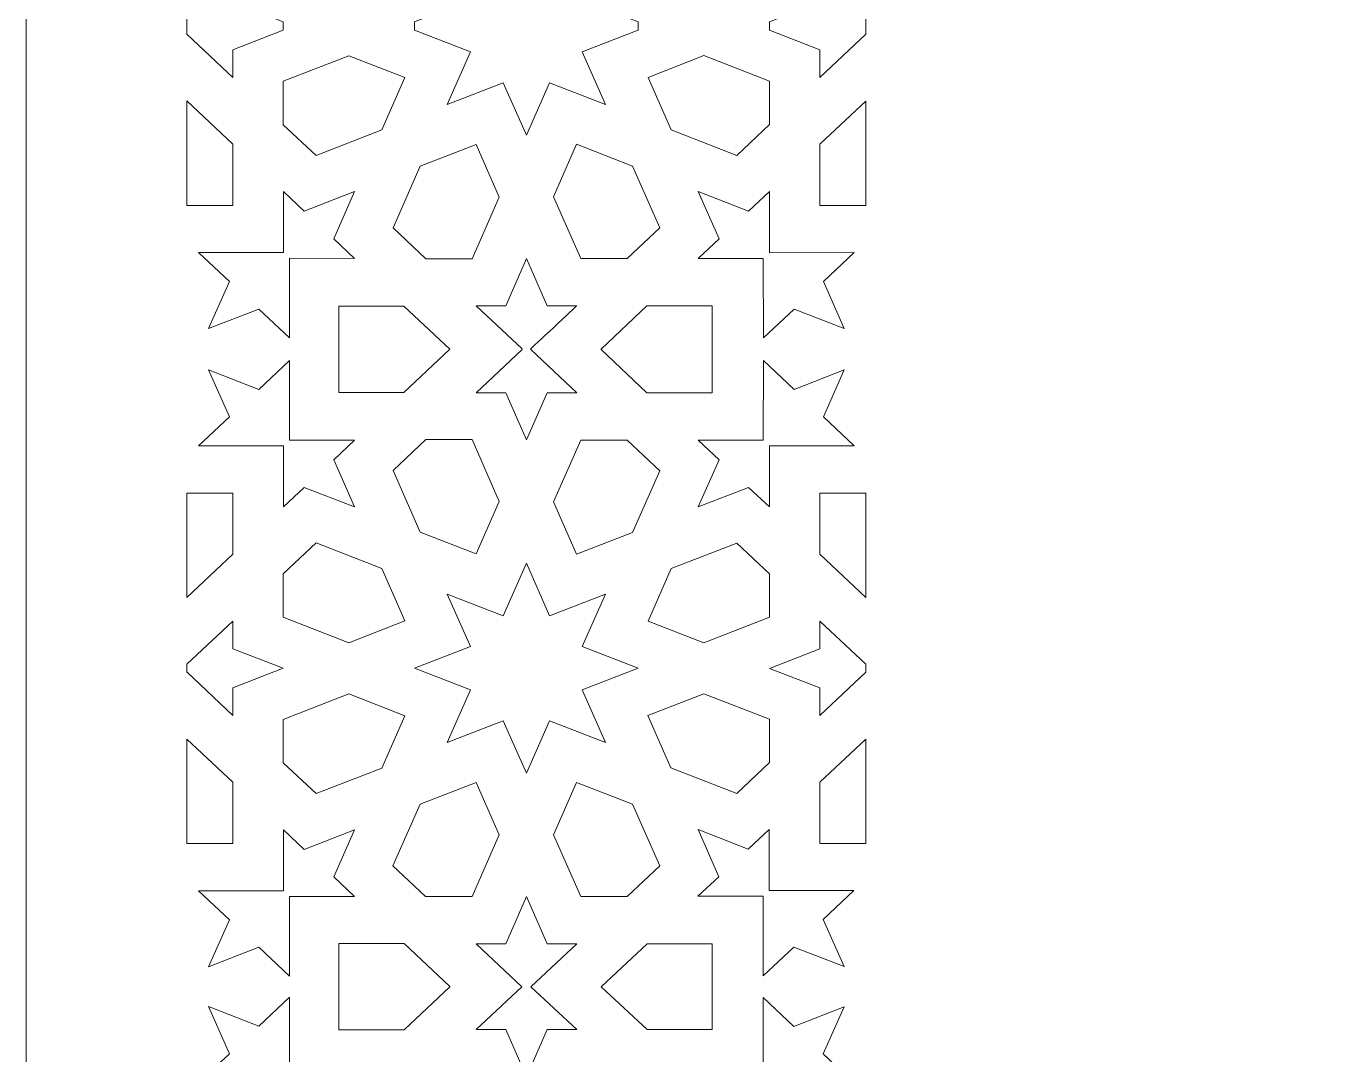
# Model space of a CAD drawing. Header units: millimetres. Extents: x -167 to 167, y -425 to 425.
# Drawn here: x -167 to -38.3, y -102 to -0.3 of the extents above; entities that cross this region are included whole.
import ezdxf

# ---------------------------------------------------------------- set-up
doc = ezdxf.new("R2010")
doc.units = ezdxf.units.MM
doc.header["$MEASUREMENT"] = 0
doc.layers.add('Layer 1', color=18, linetype='Continuous', true_color=0x000000)

msp = doc.modelspace()

# ---------------------------------------------------------------- linework, layer by layer
at = {"layer": 'Layer 1', "color": 250, "lineweight": 9, "true_color": 0x333333}
msp.add_lwpolyline([(-167.02, -424.72), (167.02, -424.72), (167.02, 424.72), (-167.02, 424.72)], close=True, dxfattribs=at)
for points, knots in [([(-106.48, -0.28), (-106.48, -0.28), (-106.47, -0.7), (-106.47, -0.7), (-106.47, -0.7), (-112, -2.85), (-112, -2.85), (-112, -2.85), (-109.71, -8.04), (-109.71, -8.04), (-109.71, -8.04), (-115.24, -5.89), (-115.24, -5.89), (-115.24, -5.89), (-117.53, -11.08), (-117.53, -11.08), (-117.53, -11.08), (-119.83, -5.89), (-119.83, -5.89), (-119.83, -5.89), (-125.36, -8.04), (-125.36, -8.04), (-125.36, -8.04), (-123.07, -2.85), (-123.07, -2.85), (-123.07, -2.85), (-128.6, -0.7), (-128.6, -0.7), (-128.6, -0.7), (-128.59, -0.28), (-128.59, -0.28), (-128.59, -0.28), (-128.6, 0.13), (-128.6, 0.13), (-128.6, 0.13), (-123.07, 2.28), (-123.07, 2.28), (-123.07, 2.28), (-125.36, 7.47), (-125.36, 7.47), (-125.36, 7.47), (-119.83, 5.32), (-119.83, 5.32), (-119.83, 5.32), (-117.53, 10.52), (-117.53, 10.52), (-117.53, 10.52), (-115.24, 5.32), (-115.24, 5.32), (-115.24, 5.32), (-109.71, 7.47), (-109.71, 7.47), (-109.71, 7.47), (-112, 2.28), (-112, 2.28), (-112, 2.28), (-106.47, 0.13), (-106.47, 0.13), (-106.47, 0.13), (-106.48, -0.28), (-106.48, -0.28)], [0, 0, 0, 0, 0.05, 0.05, 0.05, 0.1, 0.1, 0.1, 0.15, 0.15, 0.15, 0.2, 0.2, 0.2, 0.25, 0.25, 0.25, 0.3, 0.3, 0.3, 0.35, 0.35, 0.35, 0.4, 0.4, 0.4, 0.45, 0.45, 0.45, 0.5, 0.5, 0.5, 0.55, 0.55, 0.55, 0.6, 0.6, 0.6, 0.65, 0.65, 0.65, 0.7, 0.7, 0.7, 0.75, 0.75, 0.75, 0.8, 0.8, 0.8, 0.85, 0.85, 0.85, 0.9, 0.9, 0.9, 0.95, 0.95, 0.95, 1, 1, 1, 1]), ([(-151.11, 0.53), (-151.11, 0.53), (-146.56, 4.8), (-146.56, 4.8), (-146.56, 4.8), (-146.56, 2.06), (-146.56, 2.06), (-146.56, 2.06), (-141.59, 0.13), (-141.59, 0.13), (-141.59, 0.13), (-141.59, -0.7), (-141.59, -0.7), (-141.59, -0.7), (-146.56, -2.63), (-146.56, -2.63), (-146.56, -2.63), (-146.56, -5.37), (-146.56, -5.37), (-146.56, -5.37), (-151.11, -1.09), (-151.11, -1.09), (-151.11, -1.09), (-151.12, -1.1), (-151.12, -1.1), (-151.12, -1.1), (-151.12, 0.54), (-151.12, 0.54), (-151.12, 0.54), (-151.11, 0.53), (-151.11, 0.53)], [0, 0, 0, 0, 0.083333, 0.083333, 0.083333, 0.166667, 0.166667, 0.166667, 0.333333, 0.333333, 0.333333, 0.5, 0.5, 0.5, 0.583333, 0.583333, 0.583333, 0.666667, 0.666667, 0.666667, 0.75, 0.75, 0.75, 0.833333, 0.833333, 0.833333, 0.916667, 0.916667, 0.916667, 1, 1, 1, 1]), ([(-88.51, 2.06), (-88.51, 2.06), (-88.51, 4.8), (-88.51, 4.8), (-88.51, 4.8), (-83.97, 0.52), (-83.97, 0.52), (-83.97, 0.52), (-83.95, 0.54), (-83.95, 0.54), (-83.95, 0.54), (-83.95, -1.1), (-83.95, -1.1), (-83.95, -1.1), (-83.97, -1.09), (-83.97, -1.09), (-83.97, -1.09), (-88.51, -5.37), (-88.51, -5.37), (-88.51, -5.37), (-88.51, -2.63), (-88.51, -2.63), (-88.51, -2.63), (-93.48, -0.7), (-93.48, -0.7), (-93.48, -0.7), (-93.48, 0.13), (-93.48, 0.13), (-93.48, 0.13), (-88.51, 2.06), (-88.51, 2.06)], [0, 0, 0, 0, 0.1, 0.1, 0.1, 0.2, 0.2, 0.2, 0.3, 0.3, 0.3, 0.4, 0.4, 0.4, 0.5, 0.5, 0.5, 0.6, 0.6, 0.6, 0.7, 0.7, 0.7, 0.8, 0.8, 0.8, 0.9, 0.9, 0.9, 1, 1, 1, 1]), ([(-135.09, -3.22), (-135.09, -3.22), (-129.55, -5.38), (-129.55, -5.38), (-129.55, -5.38), (-131.84, -10.56), (-131.84, -10.56), (-131.84, -10.56), (-138.34, -13.09), (-138.34, -13.09), (-138.34, -13.09), (-141.59, -10.04), (-141.59, -10.04), (-141.59, -10.04), (-141.59, -5.75), (-141.59, -5.75), (-141.59, -5.75), (-135.09, -3.22), (-135.09, -3.22)], [0, 0, 0, 0, 0.166667, 0.166667, 0.166667, 0.333333, 0.333333, 0.333333, 0.5, 0.5, 0.5, 0.666667, 0.666667, 0.666667, 0.833333, 0.833333, 0.833333, 1, 1, 1, 1]), ([(-99.97, -3.21), (-99.97, -3.21), (-93.47, -5.74), (-93.47, -5.74), (-93.47, -5.74), (-93.47, -10.03), (-93.47, -10.03), (-93.47, -10.03), (-96.72, -13.08), (-96.72, -13.08), (-96.72, -13.08), (-103.22, -10.55), (-103.22, -10.55), (-103.22, -10.55), (-105.5, -5.37), (-105.5, -5.37), (-105.5, -5.37), (-99.97, -3.21), (-99.97, -3.21)], [0, 0, 0, 0, 0.166667, 0.166667, 0.166667, 0.333333, 0.333333, 0.333333, 0.5, 0.5, 0.5, 0.666667, 0.666667, 0.666667, 0.833333, 0.833333, 0.833333, 1, 1, 1, 1]), ([(-146.56, -11.97), (-146.56, -11.97), (-146.56, -18.03), (-146.56, -18.03), (-146.56, -18.03), (-151.12, -18.03), (-151.12, -18.03), (-151.12, -18.03), (-151.12, -7.69), (-151.12, -7.69), (-151.12, -7.69), (-146.56, -11.97), (-146.56, -11.97)], [0, 0, 0, 0, 0.25, 0.25, 0.25, 0.5, 0.5, 0.5, 0.75, 0.75, 0.75, 1, 1, 1, 1]), ([(-83.95, -7.7), (-83.95, -7.7), (-83.95, -18.03), (-83.95, -18.03), (-83.95, -18.03), (-88.5, -18.03), (-88.5, -18.03), (-88.5, -18.03), (-88.5, -11.97), (-88.5, -11.97), (-88.5, -11.97), (-83.95, -7.7), (-83.95, -7.7)], [0, 0, 0, 0, 0.25, 0.25, 0.25, 0.5, 0.5, 0.5, 0.75, 0.75, 0.75, 1, 1, 1, 1]), ([(-128.03, -14.15), (-128.03, -14.15), (-122.51, -12.01), (-122.51, -12.01), (-122.51, -12.01), (-120.21, -17.2), (-120.21, -17.2), (-120.21, -17.2), (-122.91, -23.31), (-122.91, -23.31), (-122.91, -23.31), (-127.47, -23.31), (-127.47, -23.31), (-127.47, -23.31), (-130.72, -20.25), (-130.72, -20.25), (-130.72, -20.25), (-128.03, -14.15), (-128.03, -14.15)], [0, 0, 0, 0, 0.166667, 0.166667, 0.166667, 0.333333, 0.333333, 0.333333, 0.5, 0.5, 0.5, 0.666667, 0.666667, 0.666667, 0.833333, 0.833333, 0.833333, 1, 1, 1, 1]), ([(-112.57, -11.98), (-112.57, -11.98), (-107.03, -14.14), (-107.03, -14.14), (-107.03, -14.14), (-104.34, -20.24), (-104.34, -20.24), (-104.34, -20.24), (-107.56, -23.27), (-107.56, -23.27), (-107.56, -23.27), (-112.16, -23.27), (-112.16, -23.27), (-112.16, -23.27), (-114.85, -17.17), (-114.85, -17.17), (-114.85, -17.17), (-112.57, -11.98), (-112.57, -11.98)], [0, 0, 0, 0, 0.166667, 0.166667, 0.166667, 0.333333, 0.333333, 0.333333, 0.5, 0.5, 0.5, 0.666667, 0.666667, 0.666667, 0.833333, 0.833333, 0.833333, 1, 1, 1, 1]), ([(-141.55, -22.69), (-141.55, -22.69), (-141.56, -16.65), (-141.56, -16.65), (-141.56, -16.65), (-139.5, -18.59), (-139.5, -18.59), (-139.5, -18.59), (-134.53, -16.66), (-134.53, -16.66), (-134.53, -16.66), (-136.59, -21.32), (-136.59, -21.32), (-136.59, -21.32), (-134.53, -23.26), (-134.53, -23.26), (-134.53, -23.26), (-140.96, -23.25), (-140.96, -23.25), (-140.96, -23.25), (-140.97, -31.13), (-140.97, -31.13), (-140.97, -31.13), (-144, -28.28), (-144, -28.28), (-144, -28.28), (-148.97, -30.21), (-148.97, -30.21), (-148.97, -30.21), (-146.91, -25.55), (-146.91, -25.55), (-146.91, -25.55), (-149.96, -22.69), (-149.96, -22.69), (-149.96, -22.69), (-141.55, -22.69), (-141.55, -22.69)], [0, 0, 0, 0, 0.083333, 0.083333, 0.083333, 0.166667, 0.166667, 0.166667, 0.25, 0.25, 0.25, 0.333333, 0.333333, 0.333333, 0.416667, 0.416667, 0.416667, 0.5, 0.5, 0.5, 0.583333, 0.583333, 0.583333, 0.666667, 0.666667, 0.666667, 0.75, 0.75, 0.75, 0.833333, 0.833333, 0.833333, 0.916667, 0.916667, 0.916667, 1, 1, 1, 1]), ([(-98.47, -21.33), (-98.47, -21.33), (-100.53, -16.66), (-100.53, -16.66), (-100.53, -16.66), (-95.56, -18.59), (-95.56, -18.59), (-95.56, -18.59), (-93.5, -16.66), (-93.5, -16.66), (-93.5, -16.66), (-93.5, -22.7), (-93.5, -22.7), (-93.5, -22.7), (-85.1, -22.69), (-85.1, -22.69), (-85.1, -22.69), (-88.15, -25.55), (-88.15, -25.55), (-88.15, -25.55), (-86.09, -30.21), (-86.09, -30.21), (-86.09, -30.21), (-91.06, -28.28), (-91.06, -28.28), (-91.06, -28.28), (-94.09, -31.13), (-94.09, -31.13), (-94.09, -31.13), (-94.1, -23.26), (-94.1, -23.26), (-94.1, -23.26), (-100.53, -23.26), (-100.53, -23.26), (-100.53, -23.26), (-98.47, -21.33), (-98.47, -21.33)], [0, 0, 0, 0, 0.083333, 0.083333, 0.083333, 0.166667, 0.166667, 0.166667, 0.25, 0.25, 0.25, 0.333333, 0.333333, 0.333333, 0.416667, 0.416667, 0.416667, 0.5, 0.5, 0.5, 0.583333, 0.583333, 0.583333, 0.666667, 0.666667, 0.666667, 0.75, 0.75, 0.75, 0.833333, 0.833333, 0.833333, 0.916667, 0.916667, 0.916667, 1, 1, 1, 1]), ([(-119.58, -27.95), (-119.58, -27.95), (-117.53, -23.29), (-117.53, -23.29), (-117.53, -23.29), (-115.47, -27.95), (-115.47, -27.95), (-115.47, -27.95), (-112.55, -27.95), (-112.55, -27.95), (-112.55, -27.95), (-117.1, -32.22), (-117.11, -32.22), (-117.11, -32.22), (-117.08, -32.25), (-117.08, -32.25), (-117.08, -32.25), (-117.11, -32.28), (-117.1, -32.28), (-117.1, -32.28), (-112.55, -36.55), (-112.55, -36.55), (-112.55, -36.55), (-115.47, -36.55), (-115.47, -36.55), (-115.47, -36.55), (-117.53, -41.21), (-117.53, -41.21), (-117.53, -41.21), (-119.58, -36.55), (-119.58, -36.55), (-119.58, -36.55), (-122.5, -36.55), (-122.5, -36.55), (-122.5, -36.55), (-117.95, -32.28), (-117.95, -32.28), (-117.95, -32.28), (-117.98, -32.25), (-117.98, -32.25), (-117.98, -32.25), (-117.95, -32.22), (-117.95, -32.22), (-117.95, -32.22), (-122.5, -27.95), (-122.5, -27.95), (-122.5, -27.95), (-119.58, -27.95), (-119.58, -27.95)], [0, 0, 0, 0, 0.045455, 0.045455, 0.045455, 0.090909, 0.090909, 0.090909, 0.136364, 0.136364, 0.136364, 0.227273, 0.227273, 0.227273, 0.272727, 0.272727, 0.272727, 0.363636, 0.363636, 0.363636, 0.409091, 0.409091, 0.409091, 0.454545, 0.454545, 0.454545, 0.5, 0.5, 0.5, 0.545455, 0.545455, 0.545455, 0.590909, 0.590909, 0.590909, 0.727273, 0.727273, 0.727273, 0.772727, 0.772727, 0.772727, 0.909091, 0.909091, 0.909091, 0.954545, 0.954545, 0.954545, 1, 1, 1, 1]), ([(-129.64, -27.98), (-129.64, -27.98), (-125.1, -32.25), (-125.1, -32.25), (-125.1, -32.25), (-129.64, -36.53), (-129.64, -36.53), (-129.64, -36.53), (-136.09, -36.53), (-136.09, -36.53), (-136.09, -36.53), (-136.09, -27.98), (-136.09, -27.98), (-136.09, -27.98), (-129.64, -27.98), (-129.64, -27.98)], [0, 0, 0, 0, 0.2, 0.2, 0.2, 0.4, 0.4, 0.4, 0.6, 0.6, 0.6, 0.8, 0.8, 0.8, 1, 1, 1, 1]), ([(-105.61, -27.95), (-105.61, -27.95), (-99.15, -27.95), (-99.15, -27.95), (-99.15, -27.95), (-99.15, -36.55), (-99.15, -36.55), (-99.15, -36.55), (-105.61, -36.55), (-105.61, -36.55), (-105.61, -36.55), (-110.14, -32.28), (-110.14, -32.28), (-110.14, -32.28), (-110.12, -32.25), (-110.12, -32.25), (-110.12, -32.25), (-110.14, -32.23), (-110.14, -32.23), (-110.14, -32.23), (-105.61, -27.95), (-105.61, -27.95)], [0, 0, 0, 0, 0.142857, 0.142857, 0.142857, 0.285714, 0.285714, 0.285714, 0.428571, 0.428571, 0.428571, 0.571429, 0.571429, 0.571429, 0.714286, 0.714286, 0.714286, 0.857143, 0.857143, 0.857143, 1, 1, 1, 1]), ([(-146.91, -38.95), (-146.91, -38.95), (-148.97, -34.29), (-148.97, -34.29), (-148.97, -34.29), (-144, -36.22), (-144, -36.22), (-144, -36.22), (-140.97, -33.37), (-140.97, -33.37), (-140.97, -33.37), (-140.96, -41.25), (-140.96, -41.25), (-140.96, -41.25), (-134.53, -41.24), (-134.53, -41.24), (-134.53, -41.24), (-136.59, -43.18), (-136.59, -43.18), (-136.59, -43.18), (-134.53, -47.84), (-134.53, -47.84), (-134.53, -47.84), (-139.5, -45.91), (-139.5, -45.91), (-139.5, -45.91), (-141.56, -47.85), (-141.56, -47.85), (-141.56, -47.85), (-141.55, -41.81), (-141.55, -41.81), (-141.55, -41.81), (-149.96, -41.81), (-149.96, -41.81), (-149.96, -41.81), (-146.91, -38.95), (-146.91, -38.95)], [0, 0, 0, 0, 0.083333, 0.083333, 0.083333, 0.166667, 0.166667, 0.166667, 0.25, 0.25, 0.25, 0.333333, 0.333333, 0.333333, 0.416667, 0.416667, 0.416667, 0.5, 0.5, 0.5, 0.583333, 0.583333, 0.583333, 0.666667, 0.666667, 0.666667, 0.75, 0.75, 0.75, 0.833333, 0.833333, 0.833333, 0.916667, 0.916667, 0.916667, 1, 1, 1, 1]), ([(-94.1, -41.24), (-94.1, -41.24), (-94.09, -33.37), (-94.09, -33.37), (-94.09, -33.37), (-91.06, -36.22), (-91.06, -36.22), (-91.06, -36.22), (-86.09, -34.29), (-86.09, -34.29), (-86.09, -34.29), (-88.15, -38.95), (-88.15, -38.95), (-88.15, -38.95), (-85.1, -41.81), (-85.1, -41.81), (-85.1, -41.81), (-93.5, -41.81), (-93.5, -41.81), (-93.5, -41.81), (-93.5, -47.84), (-93.5, -47.84), (-93.5, -47.84), (-95.56, -45.91), (-95.56, -45.91), (-95.56, -45.91), (-100.53, -47.84), (-100.53, -47.84), (-100.53, -47.84), (-98.47, -43.18), (-98.47, -43.18), (-98.47, -43.18), (-100.53, -41.24), (-100.53, -41.24), (-100.53, -41.24), (-94.1, -41.24), (-94.1, -41.24)], [0, 0, 0, 0, 0.083333, 0.083333, 0.083333, 0.166667, 0.166667, 0.166667, 0.25, 0.25, 0.25, 0.333333, 0.333333, 0.333333, 0.416667, 0.416667, 0.416667, 0.5, 0.5, 0.5, 0.583333, 0.583333, 0.583333, 0.666667, 0.666667, 0.666667, 0.75, 0.75, 0.75, 0.833333, 0.833333, 0.833333, 0.916667, 0.916667, 0.916667, 1, 1, 1, 1]), ([(-127.47, -41.19), (-127.47, -41.19), (-122.91, -41.19), (-122.91, -41.19), (-122.91, -41.19), (-120.21, -47.3), (-120.21, -47.3), (-120.21, -47.3), (-122.51, -52.5), (-122.51, -52.5), (-122.51, -52.5), (-128.03, -50.35), (-128.03, -50.35), (-128.03, -50.35), (-130.72, -44.25), (-130.72, -44.25), (-130.72, -44.25), (-127.47, -41.19), (-127.47, -41.19)], [0, 0, 0, 0, 0.166667, 0.166667, 0.166667, 0.333333, 0.333333, 0.333333, 0.5, 0.5, 0.5, 0.666667, 0.666667, 0.666667, 0.833333, 0.833333, 0.833333, 1, 1, 1, 1]), ([(-112.16, -41.23), (-112.16, -41.23), (-107.56, -41.23), (-107.56, -41.23), (-107.56, -41.23), (-104.34, -44.26), (-104.34, -44.26), (-104.34, -44.26), (-107.03, -50.36), (-107.03, -50.36), (-107.03, -50.36), (-112.57, -52.52), (-112.57, -52.52), (-112.57, -52.52), (-114.85, -47.33), (-114.85, -47.33), (-114.85, -47.33), (-112.16, -41.23), (-112.16, -41.23)], [0, 0, 0, 0, 0.166667, 0.166667, 0.166667, 0.333333, 0.333333, 0.333333, 0.5, 0.5, 0.5, 0.666667, 0.666667, 0.666667, 0.833333, 0.833333, 0.833333, 1, 1, 1, 1]), ([(-146.56, -46.47), (-146.56, -46.47), (-146.56, -52.53), (-146.56, -52.53), (-146.56, -52.53), (-151.12, -56.81), (-151.12, -56.81), (-151.12, -56.81), (-151.12, -46.47), (-151.12, -46.47), (-151.12, -46.47), (-146.56, -46.47), (-146.56, -46.47)], [0, 0, 0, 0, 0.25, 0.25, 0.25, 0.5, 0.5, 0.5, 0.75, 0.75, 0.75, 1, 1, 1, 1]), ([(-83.95, -46.47), (-83.95, -46.47), (-83.95, -56.8), (-83.95, -56.8), (-83.95, -56.8), (-88.5, -52.53), (-88.5, -52.53), (-88.5, -52.53), (-88.5, -46.47), (-88.5, -46.47), (-88.5, -46.47), (-83.95, -46.47), (-83.95, -46.47)], [0, 0, 0, 0, 0.25, 0.25, 0.25, 0.5, 0.5, 0.5, 0.75, 0.75, 0.75, 1, 1, 1, 1]), ([(-138.34, -51.41), (-138.34, -51.41), (-131.84, -53.94), (-131.84, -53.94), (-131.84, -53.94), (-129.55, -59.12), (-129.55, -59.12), (-129.55, -59.12), (-135.09, -61.28), (-135.09, -61.28), (-135.09, -61.28), (-141.59, -58.75), (-141.59, -58.75), (-141.59, -58.75), (-141.59, -54.47), (-141.59, -54.47), (-141.59, -54.47), (-138.34, -51.41), (-138.34, -51.41)], [0, 0, 0, 0, 0.166667, 0.166667, 0.166667, 0.333333, 0.333333, 0.333333, 0.5, 0.5, 0.5, 0.666667, 0.666667, 0.666667, 0.833333, 0.833333, 0.833333, 1, 1, 1, 1]), ([(-103.22, -53.95), (-103.22, -53.95), (-96.72, -51.42), (-96.72, -51.42), (-96.72, -51.42), (-93.47, -54.47), (-93.47, -54.47), (-93.47, -54.47), (-93.47, -58.76), (-93.47, -58.76), (-93.47, -58.76), (-99.97, -61.29), (-99.97, -61.29), (-99.97, -61.29), (-105.5, -59.13), (-105.5, -59.13), (-105.5, -59.13), (-103.22, -53.95), (-103.22, -53.95)], [0, 0, 0, 0, 0.166667, 0.166667, 0.166667, 0.333333, 0.333333, 0.333333, 0.5, 0.5, 0.5, 0.666667, 0.666667, 0.666667, 0.833333, 0.833333, 0.833333, 1, 1, 1, 1]), ([(-123.07, -61.65), (-123.07, -61.65), (-125.36, -56.46), (-125.36, -56.46), (-125.36, -56.46), (-119.83, -58.61), (-119.83, -58.61), (-119.83, -58.61), (-117.53, -53.42), (-117.53, -53.42), (-117.53, -53.42), (-115.24, -58.61), (-115.24, -58.61), (-115.24, -58.61), (-109.71, -56.46), (-109.71, -56.46), (-109.71, -56.46), (-112, -61.65), (-112, -61.65), (-112, -61.65), (-106.47, -63.8), (-106.47, -63.8), (-106.47, -63.8), (-112, -65.95), (-112, -65.95), (-112, -65.95), (-109.71, -71.15), (-109.71, -71.15), (-109.71, -71.15), (-115.24, -69), (-115.24, -69), (-115.24, -69), (-117.53, -74.19), (-117.53, -74.19), (-117.53, -74.19), (-119.83, -68.99), (-119.83, -68.99), (-119.83, -68.99), (-125.36, -71.14), (-125.36, -71.14), (-125.36, -71.14), (-123.07, -65.95), (-123.07, -65.95), (-123.07, -65.95), (-128.6, -63.8), (-128.6, -63.8), (-128.6, -63.8), (-123.07, -61.65), (-123.07, -61.65)], [0, 0, 0, 0, 0.0625, 0.0625, 0.0625, 0.125, 0.125, 0.125, 0.1875, 0.1875, 0.1875, 0.25, 0.25, 0.25, 0.3125, 0.3125, 0.3125, 0.375, 0.375, 0.375, 0.4375, 0.4375, 0.4375, 0.5, 0.5, 0.5, 0.5625, 0.5625, 0.5625, 0.625, 0.625, 0.625, 0.6875, 0.6875, 0.6875, 0.75, 0.75, 0.75, 0.8125, 0.8125, 0.8125, 0.875, 0.875, 0.875, 0.9375, 0.9375, 0.9375, 1, 1, 1, 1]), ([(-151.11, -63.41), (-151.11, -63.41), (-146.56, -59.14), (-146.56, -59.14), (-146.56, -59.14), (-146.56, -61.87), (-146.56, -61.87), (-146.56, -61.87), (-141.59, -63.8), (-141.59, -63.8), (-141.59, -63.8), (-146.56, -65.74), (-146.56, -65.74), (-146.56, -65.74), (-146.56, -68.48), (-146.56, -68.48), (-146.56, -68.48), (-151.1, -64.2), (-151.1, -64.2), (-151.1, -64.2), (-151.12, -64.21), (-151.12, -64.21), (-151.12, -64.21), (-151.12, -63.4), (-151.12, -63.4), (-151.12, -63.4), (-151.11, -63.41), (-151.11, -63.41)], [0, 0, 0, 0, 0.111111, 0.111111, 0.111111, 0.222222, 0.222222, 0.222222, 0.333333, 0.333333, 0.333333, 0.444444, 0.444444, 0.444444, 0.555556, 0.555556, 0.555556, 0.666667, 0.666667, 0.666667, 0.777778, 0.777778, 0.777778, 0.888889, 0.888889, 0.888889, 1, 1, 1, 1]), ([(-88.51, -61.87), (-88.51, -61.87), (-88.51, -59.14), (-88.51, -59.14), (-88.51, -59.14), (-83.97, -63.41), (-83.97, -63.41), (-83.97, -63.41), (-83.95, -63.4), (-83.95, -63.4), (-83.95, -63.4), (-83.95, -64.22), (-83.95, -64.22), (-83.95, -64.22), (-83.97, -64.2), (-83.97, -64.2), (-83.97, -64.2), (-88.51, -68.48), (-88.51, -68.48), (-88.51, -68.48), (-88.51, -65.74), (-88.51, -65.74), (-88.51, -65.74), (-93.48, -63.81), (-93.48, -63.81), (-93.48, -63.81), (-88.51, -61.87), (-88.51, -61.87)], [0, 0, 0, 0, 0.111111, 0.111111, 0.111111, 0.222222, 0.222222, 0.222222, 0.333333, 0.333333, 0.333333, 0.444444, 0.444444, 0.444444, 0.555556, 0.555556, 0.555556, 0.666667, 0.666667, 0.666667, 0.777778, 0.777778, 0.777778, 0.888889, 0.888889, 0.888889, 1, 1, 1, 1]), ([(-135.09, -66.33), (-135.09, -66.33), (-129.56, -68.49), (-129.56, -68.49), (-129.56, -68.49), (-131.84, -73.67), (-131.84, -73.67), (-131.84, -73.67), (-138.34, -76.2), (-138.34, -76.2), (-138.34, -76.2), (-141.59, -73.15), (-141.59, -73.15), (-141.59, -73.15), (-141.59, -68.86), (-141.59, -68.86), (-141.59, -68.86), (-135.09, -66.33), (-135.09, -66.33)], [0, 0, 0, 0, 0.166667, 0.166667, 0.166667, 0.333333, 0.333333, 0.333333, 0.5, 0.5, 0.5, 0.666667, 0.666667, 0.666667, 0.833333, 0.833333, 0.833333, 1, 1, 1, 1]), ([(-99.98, -66.32), (-99.98, -66.32), (-93.48, -68.85), (-93.48, -68.85), (-93.48, -68.85), (-93.48, -73.13), (-93.48, -73.13), (-93.48, -73.13), (-96.73, -76.18), (-96.73, -76.18), (-96.73, -76.18), (-103.23, -73.66), (-103.23, -73.66), (-103.23, -73.66), (-105.52, -68.47), (-105.52, -68.47), (-105.52, -68.47), (-99.98, -66.32), (-99.98, -66.32)], [0, 0, 0, 0, 0.166667, 0.166667, 0.166667, 0.333333, 0.333333, 0.333333, 0.5, 0.5, 0.5, 0.666667, 0.666667, 0.666667, 0.833333, 0.833333, 0.833333, 1, 1, 1, 1]), ([(-146.56, -75.08), (-146.56, -75.08), (-146.56, -81.14), (-146.56, -81.14), (-146.56, -81.14), (-151.12, -81.14), (-151.12, -81.14), (-151.12, -81.14), (-151.12, -70.8), (-151.12, -70.8), (-151.12, -70.8), (-146.56, -75.08), (-146.56, -75.08)], [0, 0, 0, 0, 0.25, 0.25, 0.25, 0.5, 0.5, 0.5, 0.75, 0.75, 0.75, 1, 1, 1, 1]), ([(-83.95, -70.81), (-83.95, -70.81), (-83.95, -81.14), (-83.95, -81.14), (-83.95, -81.14), (-88.5, -81.14), (-88.5, -81.14), (-88.5, -81.14), (-88.5, -75.08), (-88.5, -75.08), (-88.5, -75.08), (-83.95, -70.81), (-83.95, -70.81)], [0, 0, 0, 0, 0.25, 0.25, 0.25, 0.5, 0.5, 0.5, 0.75, 0.75, 0.75, 1, 1, 1, 1]), ([(-128.05, -77.25), (-128.05, -77.25), (-122.51, -75.1), (-122.51, -75.1), (-122.51, -75.1), (-120.22, -80.28), (-120.22, -80.28), (-120.22, -80.28), (-122.91, -86.39), (-122.91, -86.39), (-122.91, -86.39), (-127.51, -86.38), (-127.51, -86.38), (-127.51, -86.38), (-130.74, -83.35), (-130.74, -83.35), (-130.74, -83.35), (-128.05, -77.25), (-128.05, -77.25)], [0, 0, 0, 0, 0.166667, 0.166667, 0.166667, 0.333333, 0.333333, 0.333333, 0.5, 0.5, 0.5, 0.666667, 0.666667, 0.666667, 0.833333, 0.833333, 0.833333, 1, 1, 1, 1]), ([(-112.56, -75.1), (-112.56, -75.1), (-107.02, -77.25), (-107.02, -77.25), (-107.02, -77.25), (-104.33, -83.35), (-104.33, -83.35), (-104.33, -83.35), (-107.55, -86.38), (-107.55, -86.38), (-107.55, -86.38), (-112.15, -86.39), (-112.15, -86.39), (-112.15, -86.39), (-114.84, -80.28), (-114.84, -80.28), (-114.84, -80.28), (-112.56, -75.1), (-112.56, -75.1)], [0, 0, 0, 0, 0.166667, 0.166667, 0.166667, 0.333333, 0.333333, 0.333333, 0.5, 0.5, 0.5, 0.666667, 0.666667, 0.666667, 0.833333, 0.833333, 0.833333, 1, 1, 1, 1]), ([(-141.56, -85.81), (-141.56, -85.81), (-141.56, -79.77), (-141.56, -79.77), (-141.56, -79.77), (-139.5, -81.71), (-139.5, -81.71), (-139.5, -81.71), (-134.53, -79.78), (-134.53, -79.78), (-134.53, -79.78), (-136.59, -84.44), (-136.59, -84.44), (-136.59, -84.44), (-134.53, -86.37), (-134.53, -86.37), (-134.53, -86.37), (-140.96, -86.37), (-140.96, -86.37), (-140.96, -86.37), (-140.96, -94.26), (-140.96, -94.26), (-140.96, -94.26), (-144, -91.4), (-144, -91.4), (-144, -91.4), (-148.97, -93.33), (-148.97, -93.33), (-148.97, -93.33), (-146.91, -88.67), (-146.91, -88.67), (-146.91, -88.67), (-149.95, -85.82), (-149.95, -85.82), (-149.95, -85.82), (-141.56, -85.81), (-141.56, -85.81)], [0, 0, 0, 0, 0.083333, 0.083333, 0.083333, 0.166667, 0.166667, 0.166667, 0.25, 0.25, 0.25, 0.333333, 0.333333, 0.333333, 0.416667, 0.416667, 0.416667, 0.5, 0.5, 0.5, 0.583333, 0.583333, 0.583333, 0.666667, 0.666667, 0.666667, 0.75, 0.75, 0.75, 0.833333, 0.833333, 0.833333, 0.916667, 0.916667, 0.916667, 1, 1, 1, 1]), ([(-98.49, -84.42), (-98.49, -84.42), (-100.55, -79.75), (-100.55, -79.75), (-100.55, -79.75), (-95.59, -81.68), (-95.59, -81.68), (-95.59, -81.68), (-93.52, -79.75), (-93.52, -79.75), (-93.52, -79.75), (-93.53, -85.79), (-93.53, -85.79), (-93.53, -85.79), (-85.13, -85.78), (-85.13, -85.78), (-85.13, -85.78), (-88.17, -88.64), (-88.17, -88.64), (-88.17, -88.64), (-86.11, -93.3), (-86.11, -93.3), (-86.11, -93.3), (-91.08, -91.37), (-91.08, -91.37), (-91.08, -91.37), (-94.12, -94.22), (-94.12, -94.22), (-94.12, -94.22), (-94.12, -86.35), (-94.12, -86.35), (-94.12, -86.35), (-100.56, -86.35), (-100.56, -86.35), (-100.56, -86.35), (-98.49, -84.42), (-98.49, -84.42)], [0, 0, 0, 0, 0.083333, 0.083333, 0.083333, 0.166667, 0.166667, 0.166667, 0.25, 0.25, 0.25, 0.333333, 0.333333, 0.333333, 0.416667, 0.416667, 0.416667, 0.5, 0.5, 0.5, 0.583333, 0.583333, 0.583333, 0.666667, 0.666667, 0.666667, 0.75, 0.75, 0.75, 0.833333, 0.833333, 0.833333, 0.916667, 0.916667, 0.916667, 1, 1, 1, 1]), ([(-119.58, -91.05), (-119.58, -91.05), (-117.52, -86.39), (-117.52, -86.39), (-117.52, -86.39), (-115.47, -91.05), (-115.47, -91.05), (-115.47, -91.05), (-112.55, -91.05), (-112.55, -91.05), (-112.55, -91.05), (-117.08, -95.3), (-117.08, -95.3), (-117.08, -95.3), (-112.55, -99.54), (-112.55, -99.54), (-112.55, -99.54), (-115.47, -99.54), (-115.47, -99.54), (-115.47, -99.54), (-117.52, -104.2), (-117.52, -104.2), (-117.52, -104.2), (-119.58, -99.54), (-119.58, -99.54), (-119.58, -99.54), (-122.5, -99.54), (-122.5, -99.54), (-122.5, -99.54), (-117.97, -95.3), (-117.97, -95.3), (-117.97, -95.3), (-122.5, -91.05), (-122.5, -91.05), (-122.5, -91.05), (-119.58, -91.05), (-119.58, -91.05)], [0, 0, 0, 0, 0.083333, 0.083333, 0.083333, 0.166667, 0.166667, 0.166667, 0.25, 0.25, 0.25, 0.333333, 0.333333, 0.333333, 0.416667, 0.416667, 0.416667, 0.5, 0.5, 0.5, 0.583333, 0.583333, 0.583333, 0.666667, 0.666667, 0.666667, 0.75, 0.75, 0.75, 0.833333, 0.833333, 0.833333, 0.916667, 0.916667, 0.916667, 1, 1, 1, 1]), ([(-129.63, -91.03), (-129.63, -91.03), (-125.09, -95.29), (-125.09, -95.29), (-125.09, -95.29), (-125.1, -95.3), (-125.09, -95.3), (-125.09, -95.3), (-129.63, -99.56), (-129.63, -99.56), (-129.63, -99.56), (-136.09, -99.56), (-136.09, -99.56), (-136.09, -99.56), (-136.09, -91.03), (-136.09, -91.03), (-136.09, -91.03), (-129.63, -91.03), (-129.63, -91.03)], [0, 0, 0, 0, 0.142857, 0.142857, 0.142857, 0.428571, 0.428571, 0.428571, 0.571429, 0.571429, 0.571429, 0.714286, 0.714286, 0.714286, 0.857143, 0.857143, 0.857143, 1, 1, 1, 1]), ([(-105.6, -91.05), (-105.6, -91.05), (-99.14, -91.05), (-99.14, -91.05), (-99.14, -91.05), (-99.14, -99.54), (-99.14, -99.54), (-99.14, -99.54), (-105.6, -99.54), (-105.6, -99.54), (-105.6, -99.54), (-110.12, -95.3), (-110.12, -95.3), (-110.12, -95.3), (-105.6, -91.05), (-105.6, -91.05)], [0, 0, 0, 0, 0.2, 0.2, 0.2, 0.4, 0.4, 0.4, 0.6, 0.6, 0.6, 0.8, 0.8, 0.8, 1, 1, 1, 1]), ([(-146.91, -101.92), (-146.91, -101.92), (-148.97, -97.26), (-148.97, -97.26), (-148.97, -97.26), (-144, -99.19), (-144, -99.19), (-144, -99.19), (-140.96, -96.33), (-140.96, -96.33), (-140.96, -96.33), (-140.96, -104.22), (-140.96, -104.22), (-140.96, -104.22), (-134.53, -104.22), (-134.53, -104.22), (-134.53, -104.22), (-136.59, -106.15), (-136.59, -106.15), (-136.59, -106.15), (-134.53, -110.81), (-134.53, -110.81), (-134.53, -110.81), (-139.5, -108.88), (-139.5, -108.88), (-139.5, -108.88), (-141.56, -110.82), (-141.56, -110.82), (-141.56, -110.82), (-141.56, -104.78), (-141.56, -104.78), (-141.56, -104.78), (-149.95, -104.77), (-149.95, -104.77), (-149.95, -104.77), (-146.91, -101.92), (-146.91, -101.92)], [0, 0, 0, 0, 0.083333, 0.083333, 0.083333, 0.166667, 0.166667, 0.166667, 0.25, 0.25, 0.25, 0.333333, 0.333333, 0.333333, 0.416667, 0.416667, 0.416667, 0.5, 0.5, 0.5, 0.583333, 0.583333, 0.583333, 0.666667, 0.666667, 0.666667, 0.75, 0.75, 0.75, 0.833333, 0.833333, 0.833333, 0.916667, 0.916667, 0.916667, 1, 1, 1, 1]), ([(-94.12, -104.24), (-94.12, -104.24), (-94.12, -96.37), (-94.12, -96.37), (-94.12, -96.37), (-91.08, -99.22), (-91.08, -99.22), (-91.08, -99.22), (-86.11, -97.29), (-86.11, -97.29), (-86.11, -97.29), (-88.17, -101.95), (-88.17, -101.95), (-88.17, -101.95), (-85.13, -104.81), (-85.13, -104.81), (-85.13, -104.81), (-93.53, -104.8), (-93.53, -104.8), (-93.53, -104.8), (-93.52, -110.84), (-93.52, -110.84), (-93.52, -110.84), (-95.59, -108.91), (-95.59, -108.91), (-95.59, -108.91), (-100.55, -110.84), (-100.55, -110.84), (-100.55, -110.84), (-98.49, -106.17), (-98.49, -106.17), (-98.49, -106.17), (-100.56, -104.24), (-100.56, -104.24), (-100.56, -104.24), (-94.12, -104.24), (-94.12, -104.24)], [0, 0, 0, 0, 0.083333, 0.083333, 0.083333, 0.166667, 0.166667, 0.166667, 0.25, 0.25, 0.25, 0.333333, 0.333333, 0.333333, 0.416667, 0.416667, 0.416667, 0.5, 0.5, 0.5, 0.583333, 0.583333, 0.583333, 0.666667, 0.666667, 0.666667, 0.75, 0.75, 0.75, 0.833333, 0.833333, 0.833333, 0.916667, 0.916667, 0.916667, 1, 1, 1, 1])]:
    msp.add_open_spline(points, degree=3, knots=knots, dxfattribs=at)

doc.saveas('drawing.dxf')
